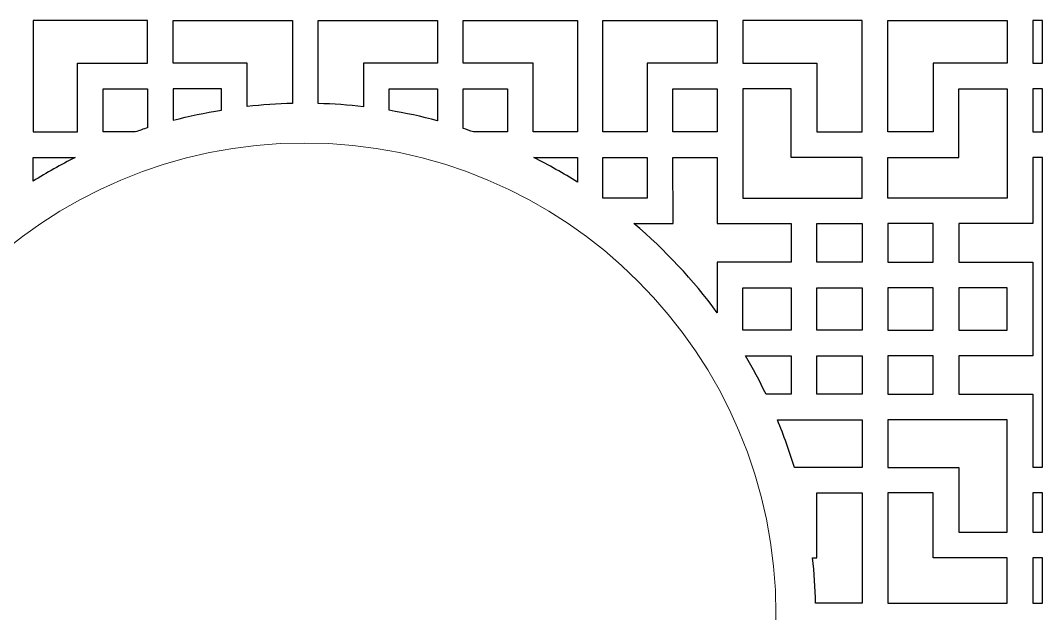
# Model space of a CAD drawing. Header units: centimetres. Extents: x -149 to 149, y -171 to 171.
# Drawn here: x 59.9 to 149.3, y 0 to 52 of the extents above; entities that cross this region are included whole.
import ezdxf

# ---------------------------------------------------------------- set-up
doc = ezdxf.new("R2010")
doc.units = ezdxf.units.CM
doc.header["$MEASUREMENT"] = 0
doc.layers.add('layer 1', color=7, linetype='Continuous')

msp = doc.modelspace()

# ---------------------------------------------------------------- linework, layer by layer
at = {"layer": 'layer 1', "color": 250, "lineweight": 9}
msp.add_ellipse((84.76632, -0.01514), major_axis=(0, 41.24595), ratio=0.99999976, dxfattribs=at)
at = {"layer": 'layer 1', "color": 142}
for points, knots in [([(64.91461, 48.22466), (64.91461, 48.22466), (64.91461, 42.20549), (64.91461, 42.20549), (64.91461, 42.20549), (64.91461, 42.20549), (61.02606, 42.20549), (61.02606, 42.20549), (61.02606, 42.20549), (61.02606, 42.20549), (61.02606, 51.96413), (61.02606, 51.96413), (61.02606, 51.96413), (61.02606, 51.96413), (71.04249, 51.96413), (71.04249, 51.96413), (71.04249, 51.96413), (71.04249, 51.96413), (71.04249, 48.22466), (71.04249, 48.22466), (71.04249, 48.22466), (71.04249, 48.22466), (64.91461, 48.22466), (64.91461, 48.22466)], [0, 0, 0, 0, 0.14285714, 0.14285714, 0.14285714, 0.14285714, 0.28571429, 0.28571429, 0.28571429, 0.28571429, 0.42857143, 0.42857143, 0.42857143, 0.42857143, 0.57142857, 0.57142857, 0.57142857, 0.57142857, 0.71428571, 0.71428571, 0.71428571, 0.71428571, 1, 1, 1, 1]), ([(83.72065, 44.69736), (83.72065, 44.69736), (83.72065, 51.96413), (83.72065, 51.96413), (83.72065, 51.96413), (83.72065, 51.96413), (73.28182, 51.96413), (73.28182, 51.96413), (73.28182, 51.96413), (73.28182, 51.96413), (73.28182, 48.22466), (73.28182, 48.22466), (73.28182, 48.22466), (73.28182, 48.22466), (79.74823, 48.22466), (79.74823, 48.22466), (79.74823, 48.22466), (79.74823, 48.22466), (79.74625, 44.43063), (79.74625, 44.43063), (79.74625, 44.43063), (81.05483, 44.57686), (82.38048, 44.66658), (83.72065, 44.69736)], [0, 0, 0, 0, 0.14285714, 0.14285714, 0.14285714, 0.14285714, 0.28571429, 0.28571429, 0.28571429, 0.28571429, 0.42857143, 0.42857143, 0.42857143, 0.42857143, 0.57142857, 0.57142857, 0.57142857, 0.57142857, 0.71428571, 0.71428571, 0.71428571, 0.71428571, 1, 1, 1, 1]), ([(89.93155, 44.41416), (89.93155, 44.41416), (89.9296, 48.22466), (89.9296, 48.22466), (89.9296, 48.22466), (89.9296, 48.22466), (96.39601, 48.22466), (96.39601, 48.22466), (96.39601, 48.22466), (96.39601, 48.22466), (96.39601, 51.96413), (96.39601, 51.96413), (96.39601, 51.96413), (96.39601, 51.96413), (85.95718, 51.96413), (85.95718, 51.96413), (85.95718, 51.96413), (85.95718, 51.96413), (85.95716, 44.69381), (85.95716, 44.69381), (85.95716, 44.69381), (87.29744, 44.65878), (88.62309, 44.56471), (89.93155, 44.41416)], [0, 0, 0, 0, 0.14285714, 0.14285714, 0.14285714, 0.14285714, 0.28571429, 0.28571429, 0.28571429, 0.28571429, 0.42857143, 0.42857143, 0.42857143, 0.42857143, 0.57142857, 0.57142857, 0.57142857, 0.57142857, 0.71428571, 0.71428571, 0.71428571, 0.71428571, 1, 1, 1, 1]), ([(104.76322, 48.22466), (104.76322, 48.22466), (104.76322, 42.20549), (104.76322, 42.20549), (104.76322, 42.20549), (104.76322, 42.20549), (108.65177, 42.20549), (108.65177, 42.20549), (108.65177, 42.20549), (108.65177, 42.20549), (108.65177, 51.96413), (108.65177, 51.96413), (108.65177, 51.96413), (108.65177, 51.96413), (98.63534, 51.96413), (98.63534, 51.96413), (98.63534, 51.96413), (98.63534, 51.96413), (98.63534, 48.22466), (98.63534, 48.22466), (98.63534, 48.22466), (98.63534, 48.22466), (104.76322, 48.22466), (104.76322, 48.22466)], [0, 0, 0, 0, 0.14285714, 0.14285714, 0.14285714, 0.14285714, 0.28571429, 0.28571429, 0.28571429, 0.28571429, 0.42857143, 0.42857143, 0.42857143, 0.42857143, 0.57142857, 0.57142857, 0.57142857, 0.57142857, 0.71428571, 0.71428571, 0.71428571, 0.71428571, 1, 1, 1, 1]), ([(110.86315, 51.96413), (110.86315, 51.96413), (110.86315, 42.20549), (110.86315, 42.20549), (110.86315, 42.20549), (110.86315, 42.20549), (114.75482, 42.20549), (114.75482, 42.20549), (114.75482, 42.20549), (114.75482, 42.20549), (114.7517, 48.22466), (114.7517, 48.22466), (114.7517, 48.22466), (114.7517, 48.22466), (120.87958, 48.22466), (120.87958, 48.22466), (120.87958, 48.22466), (120.87958, 48.22466), (120.87958, 51.96413), (120.87958, 51.96413), (120.87958, 51.96413), (120.87958, 51.96413), (110.86315, 51.96413), (110.86315, 51.96413)], [0, 0, 0, 0, 0.14285714, 0.14285714, 0.14285714, 0.14285714, 0.28571429, 0.28571429, 0.28571429, 0.28571429, 0.42857143, 0.42857143, 0.42857143, 0.42857143, 0.57142857, 0.57142857, 0.57142857, 0.57142857, 0.71428571, 0.71428571, 0.71428571, 0.71428571, 1, 1, 1, 1]), ([(133.55774, 51.96413), (133.55774, 51.96413), (133.55774, 42.20549), (133.55774, 42.20549), (133.55774, 42.20549), (133.55774, 42.20549), (129.58222, 42.20549), (129.58222, 42.20549), (129.58222, 42.20549), (129.58222, 42.20549), (129.58533, 48.22466), (129.58533, 48.22466), (129.58533, 48.22466), (129.58533, 48.22466), (123.11891, 48.22466), (123.11891, 48.22466), (123.11891, 48.22466), (123.11891, 48.22466), (123.11891, 51.96413), (123.11891, 51.96413), (123.11891, 51.96413), (123.11891, 51.96413), (133.55774, 51.96413), (133.55774, 51.96413)], [0, 0, 0, 0, 0.14285714, 0.14285714, 0.14285714, 0.14285714, 0.28571429, 0.28571429, 0.28571429, 0.28571429, 0.42857143, 0.42857143, 0.42857143, 0.42857143, 0.57142857, 0.57142857, 0.57142857, 0.57142857, 0.71428571, 0.71428571, 0.71428571, 0.71428571, 1, 1, 1, 1]), ([(135.79342, 51.96413), (135.79342, 51.96413), (135.79342, 42.20549), (135.79342, 42.20549), (135.79342, 42.20549), (135.79342, 42.20549), (139.76893, 42.20549), (139.76893, 42.20549), (139.76893, 42.20549), (139.76893, 42.20549), (139.76582, 48.22466), (139.76582, 48.22466), (139.76582, 48.22466), (139.76582, 48.22466), (146.23224, 48.22466), (146.23224, 48.22466), (146.23224, 48.22466), (146.23224, 48.22466), (146.23224, 51.96413), (146.23224, 51.96413), (146.23224, 51.96413), (146.23224, 51.96413), (135.79342, 51.96413), (135.79342, 51.96413)], [0, 0, 0, 0, 0.14285714, 0.14285714, 0.14285714, 0.14285714, 0.28571429, 0.28571429, 0.28571429, 0.28571429, 0.42857143, 0.42857143, 0.42857143, 0.42857143, 0.57142857, 0.57142857, 0.57142857, 0.57142857, 0.71428571, 0.71428571, 0.71428571, 0.71428571, 1, 1, 1, 1]), ([(149.33447, 48.22469), (149.33447, 48.22469), (148.47158, 48.22466), (148.47158, 48.22466), (148.47158, 48.22466), (148.47158, 48.22466), (148.47158, 51.96413), (148.47158, 51.96413), (148.47158, 51.96413), (148.47158, 51.96413), (149.33447, 51.96413), (149.33447, 51.96413), (149.33447, 51.96413), (149.33447, 51.96413), (149.33447, 48.22469), (149.33447, 48.22469)], [0, 0, 0, 0, 0.2, 0.2, 0.2, 0.2, 0.4, 0.4, 0.4, 0.4, 0.6, 0.6, 0.6, 0.6, 1, 1, 1, 1]), ([(71.04501, 42.5643), (71.04501, 42.5643), (71.04249, 45.98844), (71.04249, 45.98844), (71.04249, 45.98844), (71.04249, 45.98844), (67.15084, 45.98844), (67.15084, 45.98844), (67.15084, 45.98844), (67.15084, 45.98844), (67.15084, 42.20238), (67.15084, 42.20238), (67.15084, 42.20238), (67.15084, 42.20238), (69.96882, 42.20238), (69.96882, 42.20238), (69.96882, 42.20238), (70.32551, 42.32744), (70.68427, 42.4481), (71.04501, 42.5643)], [0, 0, 0, 0, 0.16666667, 0.16666667, 0.16666667, 0.16666667, 0.33333333, 0.33333333, 0.33333333, 0.33333333, 0.5, 0.5, 0.5, 0.5, 0.66666667, 0.66666667, 0.66666667, 0.66666667, 1, 1, 1, 1]), ([(77.50891, 44.12301), (76.07654, 43.88918), (74.66703, 43.5875), (73.28378, 43.22097), (73.28378, 43.22097), (73.28378, 43.22097), (73.28182, 45.98844), (73.28182, 45.98844), (73.28182, 45.98844), (73.28182, 45.98844), (77.50891, 45.98844), (77.50891, 45.98844), (77.50891, 45.98844), (77.50891, 45.98844), (77.50891, 44.12301), (77.50891, 44.12301)], [0, 0, 0, 0, 0.2, 0.2, 0.2, 0.2, 0.4, 0.4, 0.4, 0.4, 0.6, 0.6, 0.6, 0.6, 1, 1, 1, 1]), ([(96.39409, 43.18222), (96.39409, 43.18222), (96.39601, 45.98844), (96.39601, 45.98844), (96.39601, 45.98844), (96.39601, 45.98844), (92.16892, 45.98844), (92.16892, 45.98844), (92.16892, 45.98844), (92.16892, 45.98844), (92.16887, 44.0993), (92.16887, 44.0993), (92.16887, 44.0993), (93.60142, 43.86059), (95.01098, 43.55373), (96.39409, 43.18222)], [0, 0, 0, 0, 0.2, 0.2, 0.2, 0.2, 0.4, 0.4, 0.4, 0.4, 0.6, 0.6, 0.6, 0.6, 1, 1, 1, 1]), ([(99.56375, 42.20238), (99.56375, 42.20238), (102.527, 42.20238), (102.527, 42.20238), (102.527, 42.20238), (102.527, 42.20238), (102.527, 45.98844), (102.527, 45.98844), (102.527, 45.98844), (102.527, 45.98844), (98.63534, 45.98844), (98.63534, 45.98844), (98.63534, 45.98844), (98.63534, 45.98844), (98.63533, 42.51641), (98.63533, 42.51641), (98.63533, 42.51641), (98.9463, 42.41505), (99.2558, 42.31035), (99.56375, 42.20238)], [0, 0, 0, 0, 0.16666667, 0.16666667, 0.16666667, 0.16666667, 0.33333333, 0.33333333, 0.33333333, 0.33333333, 0.5, 0.5, 0.5, 0.5, 0.66666667, 0.66666667, 0.66666667, 0.66666667, 1, 1, 1, 1]), ([(116.98792, 42.20238), (116.98792, 42.20238), (120.87958, 42.20238), (120.87958, 42.20238), (120.87958, 42.20238), (120.87958, 42.20238), (120.87958, 45.98844), (120.87958, 45.98844), (120.87958, 45.98844), (120.87958, 45.98844), (116.98792, 45.98844), (116.98792, 45.98844), (116.98792, 45.98844), (116.98792, 45.98844), (116.98792, 42.20238), (116.98792, 42.20238)], [0, 0, 0, 0, 0.2, 0.2, 0.2, 0.2, 0.4, 0.4, 0.4, 0.4, 0.6, 0.6, 0.6, 0.6, 1, 1, 1, 1]), ([(127.346, 39.96615), (127.346, 39.96615), (133.55774, 39.97237), (133.55774, 39.97237), (133.55774, 39.97237), (133.55774, 39.97237), (133.55774, 36.41925), (133.55774, 36.41925), (133.55774, 36.41925), (133.55774, 36.41925), (123.11891, 36.41925), (123.11891, 36.41925), (123.11891, 36.41925), (123.11891, 36.41925), (123.11891, 45.98844), (123.11891, 45.98844), (123.11891, 45.98844), (123.11891, 45.98844), (127.346, 45.98844), (127.346, 45.98844), (127.346, 45.98844), (127.346, 45.98844), (127.346, 39.96615), (127.346, 39.96615)], [0, 0, 0, 0, 0.14285714, 0.14285714, 0.14285714, 0.14285714, 0.28571429, 0.28571429, 0.28571429, 0.28571429, 0.42857143, 0.42857143, 0.42857143, 0.42857143, 0.57142857, 0.57142857, 0.57142857, 0.57142857, 0.71428571, 0.71428571, 0.71428571, 0.71428571, 1, 1, 1, 1]), ([(142.00516, 39.96615), (142.00516, 39.96615), (135.79342, 39.97237), (135.79342, 39.97237), (135.79342, 39.97237), (135.79342, 39.97237), (135.79342, 36.41925), (135.79342, 36.41925), (135.79342, 36.41925), (135.79342, 36.41925), (146.23224, 36.41925), (146.23224, 36.41925), (146.23224, 36.41925), (146.23224, 36.41925), (146.23224, 45.98844), (146.23224, 45.98844), (146.23224, 45.98844), (146.23224, 45.98844), (142.00516, 45.98844), (142.00516, 45.98844), (142.00516, 45.98844), (142.00516, 45.98844), (142.00516, 39.96615), (142.00516, 39.96615)], [0, 0, 0, 0, 0.14285714, 0.14285714, 0.14285714, 0.14285714, 0.28571429, 0.28571429, 0.28571429, 0.28571429, 0.42857143, 0.42857143, 0.42857143, 0.42857143, 0.57142857, 0.57142857, 0.57142857, 0.57142857, 0.71428571, 0.71428571, 0.71428571, 0.71428571, 1, 1, 1, 1]), ([(149.33447, 42.20242), (149.33447, 42.20242), (148.47158, 42.20238), (148.47158, 42.20238), (148.47158, 42.20238), (148.47158, 42.20238), (148.47158, 45.98844), (148.47158, 45.98844), (148.47158, 45.98844), (148.47158, 45.98844), (149.33447, 45.98844), (149.33447, 45.98844), (149.33447, 45.98844), (149.33447, 45.98844), (149.33447, 42.20242), (149.33447, 42.20242)], [0, 0, 0, 0, 0.2, 0.2, 0.2, 0.2, 0.4, 0.4, 0.4, 0.4, 0.6, 0.6, 0.6, 0.6, 1, 1, 1, 1]), ([(64.70378, 39.9662), (64.70378, 39.9662), (61.02606, 39.96615), (61.02606, 39.96615), (61.02606, 39.96615), (61.02606, 39.96615), (61.02602, 37.89315), (61.02602, 37.89315), (61.02602, 37.89315), (62.21548, 38.63975), (63.44258, 39.33195), (64.70378, 39.9662)], [0, 0, 0, 0, 0.25, 0.25, 0.25, 0.25, 0.5, 0.5, 0.5, 0.5, 1, 1, 1, 1]), ([(108.65172, 37.80169), (108.65172, 37.80169), (108.65177, 39.96615), (108.65177, 39.96615), (108.65177, 39.96615), (108.65177, 39.96615), (104.82886, 39.96619), (104.82886, 39.96619), (104.82886, 39.96619), (106.1414, 39.30613), (107.417, 38.5833), (108.65172, 37.80169)], [0, 0, 0, 0, 0.25, 0.25, 0.25, 0.25, 0.5, 0.5, 0.5, 0.5, 1, 1, 1, 1]), ([(110.86315, 36.41615), (110.86315, 36.41615), (114.7548, 36.41615), (114.7548, 36.41615), (114.7548, 36.41615), (114.7548, 36.41615), (114.7548, 39.96615), (114.7548, 39.96615), (114.7548, 39.96615), (114.7548, 39.96615), (110.86315, 39.96615), (110.86315, 39.96615), (110.86315, 39.96615), (110.86315, 39.96615), (110.86315, 36.41615), (110.86315, 36.41615)], [0, 0, 0, 0, 0.2, 0.2, 0.2, 0.2, 0.4, 0.4, 0.4, 0.4, 0.6, 0.6, 0.6, 0.6, 1, 1, 1, 1]), ([(120.87962, 26.37042), (120.87962, 26.37042), (120.87958, 30.80384), (120.87958, 30.80384), (120.87958, 30.80384), (120.87958, 30.80384), (127.346, 30.80383), (127.346, 30.80383), (127.346, 30.80383), (127.346, 30.80383), (127.346, 34.18301), (127.346, 34.18301), (127.346, 34.18301), (127.346, 34.18301), (120.87958, 34.17992), (120.87958, 34.17992), (120.87958, 34.17992), (120.87958, 34.17992), (120.87958, 39.97237), (120.87958, 39.97237), (120.87958, 39.97237), (120.87958, 39.97237), (116.99414, 39.97237), (116.99414, 39.97237), (116.99414, 39.97237), (116.99414, 39.97237), (117.00963, 34.18301), (117.00963, 34.18301), (117.00963, 34.18301), (117.00963, 34.18301), (113.5874, 34.18305), (113.5874, 34.18305), (113.5874, 34.18305), (116.31691, 31.88022), (118.76705, 29.25661), (120.87962, 26.37042)], [0, 0, 0, 0, 0.1, 0.1, 0.1, 0.1, 0.2, 0.2, 0.2, 0.2, 0.3, 0.3, 0.3, 0.3, 0.4, 0.4, 0.4, 0.4, 0.5, 0.5, 0.5, 0.5, 0.6, 0.6, 0.6, 0.6, 0.7, 0.7, 0.7, 0.7, 0.8, 0.8, 0.8, 0.8, 1, 1, 1, 1]), ([(149.33447, 12.85812), (149.33447, 12.85812), (148.47158, 12.85812), (148.47158, 12.85812), (148.47158, 12.85812), (148.47158, 12.85812), (148.47158, 19.24068), (148.47158, 19.24068), (148.47158, 19.24068), (148.47158, 19.24068), (142.00516, 19.24068), (142.00516, 19.24068), (142.00516, 19.24068), (142.00516, 19.24068), (142.00516, 22.61056), (142.00516, 22.61056), (142.00516, 22.61056), (142.00516, 22.61056), (148.47158, 22.61054), (148.47158, 22.61054), (148.47158, 22.61054), (148.47158, 22.61054), (148.47158, 30.80384), (148.47158, 30.80384), (148.47158, 30.80384), (148.47158, 30.80384), (142.00516, 30.80383), (142.00516, 30.80383), (142.00516, 30.80383), (142.00516, 30.80383), (142.00516, 34.18301), (142.00516, 34.18301), (142.00516, 34.18301), (142.00516, 34.18301), (148.47158, 34.17992), (148.47158, 34.17992), (148.47158, 34.17992), (148.47158, 34.17992), (148.47158, 39.97237), (148.47158, 39.97237), (148.47158, 39.97237), (148.47158, 39.97237), (149.33447, 39.97238), (149.33447, 39.97238), (149.33447, 39.97238), (149.33447, 39.97238), (149.33447, 12.85812), (149.33447, 12.85812)], [0, 0, 0, 0, 0.07692308, 0.07692308, 0.07692308, 0.07692308, 0.15384615, 0.15384615, 0.15384615, 0.15384615, 0.23076923, 0.23076923, 0.23076923, 0.23076923, 0.30769231, 0.30769231, 0.30769231, 0.30769231, 0.38461538, 0.38461538, 0.38461538, 0.38461538, 0.46153846, 0.46153846, 0.46153846, 0.46153846, 0.53846154, 0.53846154, 0.53846154, 0.53846154, 0.61538462, 0.61538462, 0.61538462, 0.61538462, 0.69230769, 0.69230769, 0.69230769, 0.69230769, 0.76923077, 0.76923077, 0.76923077, 0.76923077, 0.84615385, 0.84615385, 0.84615385, 0.84615385, 1, 1, 1, 1]), ([(129.58222, 30.80073), (129.58222, 30.80073), (133.55774, 30.80073), (133.55774, 30.80073), (133.55774, 30.80073), (133.55774, 30.80073), (133.55774, 34.18301), (133.55774, 34.18301), (133.55774, 34.18301), (133.55774, 34.18301), (129.58222, 34.18301), (129.58222, 34.18301), (129.58222, 34.18301), (129.58222, 34.18301), (129.58222, 30.80073), (129.58222, 30.80073)], [0, 0, 0, 0, 0.2, 0.2, 0.2, 0.2, 0.4, 0.4, 0.4, 0.4, 0.6, 0.6, 0.6, 0.6, 1, 1, 1, 1]), ([(139.76893, 30.80073), (139.76893, 30.80073), (135.79342, 30.80073), (135.79342, 30.80073), (135.79342, 30.80073), (135.79342, 30.80073), (135.79342, 34.18301), (135.79342, 34.18301), (135.79342, 34.18301), (135.79342, 34.18301), (139.76893, 34.18301), (139.76893, 34.18301), (139.76893, 34.18301), (139.76893, 34.18301), (139.76893, 30.80073), (139.76893, 30.80073)], [0, 0, 0, 0, 0.2, 0.2, 0.2, 0.2, 0.4, 0.4, 0.4, 0.4, 0.6, 0.6, 0.6, 0.6, 1, 1, 1, 1]), ([(123.11891, 24.84678), (123.11891, 24.84678), (127.35221, 24.84678), (127.35221, 24.84678), (127.35221, 24.84678), (127.35221, 24.84678), (127.35221, 28.56139), (127.35221, 28.56139), (127.35221, 28.56139), (127.35221, 28.56139), (123.11891, 28.56139), (123.11891, 28.56139), (123.11891, 28.56139), (123.11891, 28.56139), (123.11891, 24.84678), (123.11891, 24.84678)], [0, 0, 0, 0, 0.2, 0.2, 0.2, 0.2, 0.4, 0.4, 0.4, 0.4, 0.6, 0.6, 0.6, 0.6, 1, 1, 1, 1]), ([(129.58222, 24.84678), (129.58222, 24.84678), (133.55774, 24.84678), (133.55774, 24.84678), (133.55774, 24.84678), (133.55774, 24.84678), (133.55774, 28.5676), (133.55774, 28.5676), (133.55774, 28.5676), (133.55774, 28.5676), (129.58222, 28.5676), (129.58222, 28.5676), (129.58222, 28.5676), (129.58222, 28.5676), (129.58222, 24.84678), (129.58222, 24.84678)], [0, 0, 0, 0, 0.2, 0.2, 0.2, 0.2, 0.4, 0.4, 0.4, 0.4, 0.6, 0.6, 0.6, 0.6, 1, 1, 1, 1]), ([(139.76893, 24.84678), (139.76893, 24.84678), (135.79342, 24.84678), (135.79342, 24.84678), (135.79342, 24.84678), (135.79342, 24.84678), (135.79342, 28.5676), (135.79342, 28.5676), (135.79342, 28.5676), (135.79342, 28.5676), (139.76893, 28.5676), (139.76893, 28.5676), (139.76893, 28.5676), (139.76893, 28.5676), (139.76893, 24.84678), (139.76893, 24.84678)], [0, 0, 0, 0, 0.2, 0.2, 0.2, 0.2, 0.4, 0.4, 0.4, 0.4, 0.6, 0.6, 0.6, 0.6, 1, 1, 1, 1]), ([(146.23224, 24.84678), (146.23224, 24.84678), (141.99894, 24.84678), (141.99894, 24.84678), (141.99894, 24.84678), (141.99894, 24.84678), (141.99894, 28.56139), (141.99894, 28.56139), (141.99894, 28.56139), (141.99894, 28.56139), (146.23224, 28.56139), (146.23224, 28.56139), (146.23224, 28.56139), (146.23224, 28.56139), (146.23224, 24.84678), (146.23224, 24.84678)], [0, 0, 0, 0, 0.2, 0.2, 0.2, 0.2, 0.4, 0.4, 0.4, 0.4, 0.6, 0.6, 0.6, 0.6, 1, 1, 1, 1]), ([(125.14327, 19.24068), (125.14327, 19.24068), (127.346, 19.24068), (127.346, 19.24068), (127.346, 19.24068), (127.346, 19.24068), (127.346, 22.61056), (127.346, 22.61056), (127.346, 22.61056), (127.346, 22.61056), (123.35179, 22.61063), (123.35179, 22.61063), (123.35179, 22.61063), (123.99501, 21.51624), (124.59304, 20.39206), (125.14327, 19.24068)], [0, 0, 0, 0, 0.2, 0.2, 0.2, 0.2, 0.4, 0.4, 0.4, 0.4, 0.6, 0.6, 0.6, 0.6, 1, 1, 1, 1]), ([(129.58222, 19.23758), (129.58222, 19.23758), (133.55774, 19.23758), (133.55774, 19.23758), (133.55774, 19.23758), (133.55774, 19.23758), (133.55774, 22.61056), (133.55774, 22.61056), (133.55774, 22.61056), (133.55774, 22.61056), (129.58222, 22.61056), (129.58222, 22.61056), (129.58222, 22.61056), (129.58222, 22.61056), (129.58222, 19.23758), (129.58222, 19.23758)], [0, 0, 0, 0, 0.2, 0.2, 0.2, 0.2, 0.4, 0.4, 0.4, 0.4, 0.6, 0.6, 0.6, 0.6, 1, 1, 1, 1]), ([(139.76893, 19.23758), (139.76893, 19.23758), (135.79342, 19.23758), (135.79342, 19.23758), (135.79342, 19.23758), (135.79342, 19.23758), (135.79342, 22.61056), (135.79342, 22.61056), (135.79342, 22.61056), (135.79342, 22.61056), (139.76893, 22.61056), (139.76893, 22.61056), (139.76893, 22.61056), (139.76893, 22.61056), (139.76893, 19.23758), (139.76893, 19.23758)], [0, 0, 0, 0, 0.2, 0.2, 0.2, 0.2, 0.4, 0.4, 0.4, 0.4, 0.6, 0.6, 0.6, 0.6, 1, 1, 1, 1]), ([(127.62219, 12.8162), (127.62219, 12.8162), (133.55774, 12.8162), (133.55774, 12.8162), (133.55774, 12.8162), (133.55774, 12.8162), (133.55774, 17.00134), (133.55774, 17.00134), (133.55774, 17.00134), (133.55774, 17.00134), (126.13857, 17.00143), (126.13857, 17.00143), (126.13857, 17.00143), (126.69977, 15.63885), (127.19561, 14.24248), (127.62219, 12.8162)], [0, 0, 0, 0, 0.2, 0.2, 0.2, 0.2, 0.4, 0.4, 0.4, 0.4, 0.6, 0.6, 0.6, 0.6, 1, 1, 1, 1]), ([(146.23224, 17.00134), (146.23224, 17.00134), (146.23224, 7.15575), (146.23224, 7.15575), (146.23224, 7.15575), (146.23224, 7.15575), (142.00325, 7.15575), (142.00325, 7.15575), (142.00325, 7.15575), (142.00325, 7.15575), (142.00516, 12.8162), (142.00516, 12.8162), (142.00516, 12.8162), (142.00516, 12.8162), (135.79342, 12.8162), (135.79342, 12.8162), (135.79342, 12.8162), (135.79342, 12.8162), (135.79342, 17.00134), (135.79342, 17.00134), (135.79342, 17.00134), (135.79342, 17.00134), (146.23224, 17.00134), (146.23224, 17.00134)], [0, 0, 0, 0, 0.14285714, 0.14285714, 0.14285714, 0.14285714, 0.28571429, 0.28571429, 0.28571429, 0.28571429, 0.42857143, 0.42857143, 0.42857143, 0.42857143, 0.57142857, 0.57142857, 0.57142857, 0.57142857, 0.71428571, 0.71428571, 0.71428571, 0.71428571, 1, 1, 1, 1]), ([(129.48076, 0.94401), (129.48076, 0.94401), (133.55774, 0.94401), (133.55774, 0.94401), (133.55774, 0.94401), (133.55774, 0.94401), (133.55774, 10.6219), (133.55774, 10.6219), (133.55774, 10.6219), (133.55774, 10.6219), (129.58533, 10.6219), (129.58533, 10.6219), (129.58533, 10.6219), (129.58533, 10.6219), (129.58533, 4.91953), (129.58533, 4.91953), (129.58533, 4.91953), (129.58533, 4.91953), (129.22158, 4.91956), (129.22158, 4.91956), (129.22158, 4.91956), (129.36531, 3.61054), (129.45255, 2.28452), (129.48076, 0.94401)], [0, 0, 0, 0, 0.14285714, 0.14285714, 0.14285714, 0.14285714, 0.28571429, 0.28571429, 0.28571429, 0.28571429, 0.42857143, 0.42857143, 0.42857143, 0.42857143, 0.57142857, 0.57142857, 0.57142857, 0.57142857, 0.71428571, 0.71428571, 0.71428571, 0.71428571, 1, 1, 1, 1]), ([(135.79342, 0.94401), (135.79342, 0.94401), (135.79342, 10.6219), (135.79342, 10.6219), (135.79342, 10.6219), (135.79342, 10.6219), (139.76582, 10.6219), (139.76582, 10.6219), (139.76582, 10.6219), (139.76582, 10.6219), (139.76582, 4.91953), (139.76582, 4.91953), (139.76582, 4.91953), (139.76582, 4.91953), (146.23535, 4.91953), (146.23535, 4.91953), (146.23535, 4.91953), (146.23535, 4.91953), (146.23535, 0.94401), (146.23535, 0.94401), (146.23535, 0.94401), (146.23535, 0.94401), (135.79342, 0.94401), (135.79342, 0.94401)], [0, 0, 0, 0, 0.14285714, 0.14285714, 0.14285714, 0.14285714, 0.28571429, 0.28571429, 0.28571429, 0.28571429, 0.42857143, 0.42857143, 0.42857143, 0.42857143, 0.57142857, 0.57142857, 0.57142857, 0.57142857, 0.71428571, 0.71428571, 0.71428571, 0.71428571, 1, 1, 1, 1]), ([(149.33447, 7.1557), (149.33447, 7.1557), (148.47158, 7.15575), (148.47158, 7.15575), (148.47158, 7.15575), (148.47158, 7.15575), (148.47158, 10.6219), (148.47158, 10.6219), (148.47158, 10.6219), (148.47158, 10.6219), (149.33447, 10.6219), (149.33447, 10.6219), (149.33447, 10.6219), (149.33447, 10.6219), (149.33447, 7.1557), (149.33447, 7.1557)], [0, 0, 0, 0, 0.2, 0.2, 0.2, 0.2, 0.4, 0.4, 0.4, 0.4, 0.6, 0.6, 0.6, 0.6, 1, 1, 1, 1]), ([(149.33447, 0.94401), (149.33447, 0.94401), (148.47158, 0.94401), (148.47158, 0.94401), (148.47158, 0.94401), (148.47158, 0.94401), (148.47158, 4.91953), (148.47158, 4.91953), (148.47158, 4.91953), (148.47158, 4.91953), (149.33447, 4.91951), (149.33447, 4.91951), (149.33447, 4.91951), (149.33447, 4.91951), (149.33447, 0.94401), (149.33447, 0.94401)], [0, 0, 0, 0, 0.2, 0.2, 0.2, 0.2, 0.4, 0.4, 0.4, 0.4, 0.6, 0.6, 0.6, 0.6, 1, 1, 1, 1])]:
    msp.add_open_spline(points, degree=3, knots=knots, dxfattribs=at)
at = {"layer": 'layer 1', "color": 250, "lineweight": 9}
for points, knots in [([(64.91461, 48.22466), (64.91461, 48.22466), (64.91461, 42.20549), (64.91461, 42.20549), (64.91461, 42.20549), (64.91461, 42.20549), (61.02606, 42.20549), (61.02606, 42.20549), (61.02606, 42.20549), (61.02606, 42.20549), (61.02606, 51.96413), (61.02606, 51.96413), (61.02606, 51.96413), (61.02606, 51.96413), (71.04249, 51.96413), (71.04249, 51.96413), (71.04249, 51.96413), (71.04249, 51.96413), (71.04249, 48.22466), (71.04249, 48.22466), (71.04249, 48.22466), (71.04249, 48.22466), (64.91461, 48.22466), (64.91461, 48.22466)], [0, 0, 0, 0, 0.14285714, 0.14285714, 0.14285714, 0.14285714, 0.28571429, 0.28571429, 0.28571429, 0.28571429, 0.42857143, 0.42857143, 0.42857143, 0.42857143, 0.57142857, 0.57142857, 0.57142857, 0.57142857, 0.71428571, 0.71428571, 0.71428571, 0.71428571, 1, 1, 1, 1]), ([(83.72065, 44.69736), (83.72065, 44.69736), (83.72065, 51.96413), (83.72065, 51.96413), (83.72065, 51.96413), (83.72065, 51.96413), (73.28182, 51.96413), (73.28182, 51.96413), (73.28182, 51.96413), (73.28182, 51.96413), (73.28182, 48.22466), (73.28182, 48.22466), (73.28182, 48.22466), (73.28182, 48.22466), (79.74823, 48.22466), (79.74823, 48.22466), (79.74823, 48.22466), (79.74823, 48.22466), (79.74625, 44.43063), (79.74625, 44.43063), (79.74625, 44.43063), (81.05483, 44.57686), (82.38048, 44.66658), (83.72065, 44.69736)], [0, 0, 0, 0, 0.14285714, 0.14285714, 0.14285714, 0.14285714, 0.28571429, 0.28571429, 0.28571429, 0.28571429, 0.42857143, 0.42857143, 0.42857143, 0.42857143, 0.57142857, 0.57142857, 0.57142857, 0.57142857, 0.71428571, 0.71428571, 0.71428571, 0.71428571, 1, 1, 1, 1]), ([(89.93155, 44.41416), (89.93155, 44.41416), (89.9296, 48.22466), (89.9296, 48.22466), (89.9296, 48.22466), (89.9296, 48.22466), (96.39601, 48.22466), (96.39601, 48.22466), (96.39601, 48.22466), (96.39601, 48.22466), (96.39601, 51.96413), (96.39601, 51.96413), (96.39601, 51.96413), (96.39601, 51.96413), (85.95718, 51.96413), (85.95718, 51.96413), (85.95718, 51.96413), (85.95718, 51.96413), (85.95716, 44.69381), (85.95716, 44.69381), (85.95716, 44.69381), (87.29744, 44.65878), (88.62309, 44.56471), (89.93155, 44.41416)], [0, 0, 0, 0, 0.14285714, 0.14285714, 0.14285714, 0.14285714, 0.28571429, 0.28571429, 0.28571429, 0.28571429, 0.42857143, 0.42857143, 0.42857143, 0.42857143, 0.57142857, 0.57142857, 0.57142857, 0.57142857, 0.71428571, 0.71428571, 0.71428571, 0.71428571, 1, 1, 1, 1]), ([(104.76322, 48.22466), (104.76322, 48.22466), (104.76322, 42.20549), (104.76322, 42.20549), (104.76322, 42.20549), (104.76322, 42.20549), (108.65177, 42.20549), (108.65177, 42.20549), (108.65177, 42.20549), (108.65177, 42.20549), (108.65177, 51.96413), (108.65177, 51.96413), (108.65177, 51.96413), (108.65177, 51.96413), (98.63534, 51.96413), (98.63534, 51.96413), (98.63534, 51.96413), (98.63534, 51.96413), (98.63534, 48.22466), (98.63534, 48.22466), (98.63534, 48.22466), (98.63534, 48.22466), (104.76322, 48.22466), (104.76322, 48.22466)], [0, 0, 0, 0, 0.14285714, 0.14285714, 0.14285714, 0.14285714, 0.28571429, 0.28571429, 0.28571429, 0.28571429, 0.42857143, 0.42857143, 0.42857143, 0.42857143, 0.57142857, 0.57142857, 0.57142857, 0.57142857, 0.71428571, 0.71428571, 0.71428571, 0.71428571, 1, 1, 1, 1]), ([(110.86315, 51.96413), (110.86315, 51.96413), (110.86315, 42.20549), (110.86315, 42.20549), (110.86315, 42.20549), (110.86315, 42.20549), (114.75482, 42.20549), (114.75482, 42.20549), (114.75482, 42.20549), (114.75482, 42.20549), (114.7517, 48.22466), (114.7517, 48.22466), (114.7517, 48.22466), (114.7517, 48.22466), (120.87958, 48.22466), (120.87958, 48.22466), (120.87958, 48.22466), (120.87958, 48.22466), (120.87958, 51.96413), (120.87958, 51.96413), (120.87958, 51.96413), (120.87958, 51.96413), (110.86315, 51.96413), (110.86315, 51.96413)], [0, 0, 0, 0, 0.14285714, 0.14285714, 0.14285714, 0.14285714, 0.28571429, 0.28571429, 0.28571429, 0.28571429, 0.42857143, 0.42857143, 0.42857143, 0.42857143, 0.57142857, 0.57142857, 0.57142857, 0.57142857, 0.71428571, 0.71428571, 0.71428571, 0.71428571, 1, 1, 1, 1]), ([(133.55774, 51.96413), (133.55774, 51.96413), (133.55774, 42.20549), (133.55774, 42.20549), (133.55774, 42.20549), (133.55774, 42.20549), (129.58222, 42.20549), (129.58222, 42.20549), (129.58222, 42.20549), (129.58222, 42.20549), (129.58533, 48.22466), (129.58533, 48.22466), (129.58533, 48.22466), (129.58533, 48.22466), (123.11891, 48.22466), (123.11891, 48.22466), (123.11891, 48.22466), (123.11891, 48.22466), (123.11891, 51.96413), (123.11891, 51.96413), (123.11891, 51.96413), (123.11891, 51.96413), (133.55774, 51.96413), (133.55774, 51.96413)], [0, 0, 0, 0, 0.14285714, 0.14285714, 0.14285714, 0.14285714, 0.28571429, 0.28571429, 0.28571429, 0.28571429, 0.42857143, 0.42857143, 0.42857143, 0.42857143, 0.57142857, 0.57142857, 0.57142857, 0.57142857, 0.71428571, 0.71428571, 0.71428571, 0.71428571, 1, 1, 1, 1]), ([(135.79342, 51.96413), (135.79342, 51.96413), (135.79342, 42.20549), (135.79342, 42.20549), (135.79342, 42.20549), (135.79342, 42.20549), (139.76893, 42.20549), (139.76893, 42.20549), (139.76893, 42.20549), (139.76893, 42.20549), (139.76582, 48.22466), (139.76582, 48.22466), (139.76582, 48.22466), (139.76582, 48.22466), (146.23224, 48.22466), (146.23224, 48.22466), (146.23224, 48.22466), (146.23224, 48.22466), (146.23224, 51.96413), (146.23224, 51.96413), (146.23224, 51.96413), (146.23224, 51.96413), (135.79342, 51.96413), (135.79342, 51.96413)], [0, 0, 0, 0, 0.14285714, 0.14285714, 0.14285714, 0.14285714, 0.28571429, 0.28571429, 0.28571429, 0.28571429, 0.42857143, 0.42857143, 0.42857143, 0.42857143, 0.57142857, 0.57142857, 0.57142857, 0.57142857, 0.71428571, 0.71428571, 0.71428571, 0.71428571, 1, 1, 1, 1]), ([(149.33447, 48.22469), (149.33447, 48.22469), (148.47158, 48.22466), (148.47158, 48.22466), (148.47158, 48.22466), (148.47158, 48.22466), (148.47158, 51.96413), (148.47158, 51.96413), (148.47158, 51.96413), (148.47158, 51.96413), (149.33447, 51.96413), (149.33447, 51.96413), (149.33447, 51.96413), (149.33447, 51.96413), (149.33447, 48.22469), (149.33447, 48.22469)], [0, 0, 0, 0, 0.2, 0.2, 0.2, 0.2, 0.4, 0.4, 0.4, 0.4, 0.6, 0.6, 0.6, 0.6, 1, 1, 1, 1]), ([(71.04501, 42.5643), (71.04501, 42.5643), (71.04249, 45.98844), (71.04249, 45.98844), (71.04249, 45.98844), (71.04249, 45.98844), (67.15084, 45.98844), (67.15084, 45.98844), (67.15084, 45.98844), (67.15084, 45.98844), (67.15084, 42.20238), (67.15084, 42.20238), (67.15084, 42.20238), (67.15084, 42.20238), (69.96882, 42.20238), (69.96882, 42.20238), (69.96882, 42.20238), (70.32551, 42.32744), (70.68427, 42.4481), (71.04501, 42.5643)], [0, 0, 0, 0, 0.16666667, 0.16666667, 0.16666667, 0.16666667, 0.33333333, 0.33333333, 0.33333333, 0.33333333, 0.5, 0.5, 0.5, 0.5, 0.66666667, 0.66666667, 0.66666667, 0.66666667, 1, 1, 1, 1]), ([(77.50891, 44.12301), (76.07654, 43.88918), (74.66703, 43.5875), (73.28378, 43.22097), (73.28378, 43.22097), (73.28378, 43.22097), (73.28182, 45.98844), (73.28182, 45.98844), (73.28182, 45.98844), (73.28182, 45.98844), (77.50891, 45.98844), (77.50891, 45.98844), (77.50891, 45.98844), (77.50891, 45.98844), (77.50891, 44.12301), (77.50891, 44.12301)], [0, 0, 0, 0, 0.2, 0.2, 0.2, 0.2, 0.4, 0.4, 0.4, 0.4, 0.6, 0.6, 0.6, 0.6, 1, 1, 1, 1]), ([(96.39409, 43.18222), (96.39409, 43.18222), (96.39601, 45.98844), (96.39601, 45.98844), (96.39601, 45.98844), (96.39601, 45.98844), (92.16892, 45.98844), (92.16892, 45.98844), (92.16892, 45.98844), (92.16892, 45.98844), (92.16887, 44.0993), (92.16887, 44.0993), (92.16887, 44.0993), (93.60142, 43.86059), (95.01098, 43.55373), (96.39409, 43.18222)], [0, 0, 0, 0, 0.2, 0.2, 0.2, 0.2, 0.4, 0.4, 0.4, 0.4, 0.6, 0.6, 0.6, 0.6, 1, 1, 1, 1]), ([(99.56375, 42.20238), (99.56375, 42.20238), (102.527, 42.20238), (102.527, 42.20238), (102.527, 42.20238), (102.527, 42.20238), (102.527, 45.98844), (102.527, 45.98844), (102.527, 45.98844), (102.527, 45.98844), (98.63534, 45.98844), (98.63534, 45.98844), (98.63534, 45.98844), (98.63534, 45.98844), (98.63533, 42.51641), (98.63533, 42.51641), (98.63533, 42.51641), (98.9463, 42.41505), (99.2558, 42.31035), (99.56375, 42.20238)], [0, 0, 0, 0, 0.16666667, 0.16666667, 0.16666667, 0.16666667, 0.33333333, 0.33333333, 0.33333333, 0.33333333, 0.5, 0.5, 0.5, 0.5, 0.66666667, 0.66666667, 0.66666667, 0.66666667, 1, 1, 1, 1]), ([(116.98792, 42.20238), (116.98792, 42.20238), (120.87958, 42.20238), (120.87958, 42.20238), (120.87958, 42.20238), (120.87958, 42.20238), (120.87958, 45.98844), (120.87958, 45.98844), (120.87958, 45.98844), (120.87958, 45.98844), (116.98792, 45.98844), (116.98792, 45.98844), (116.98792, 45.98844), (116.98792, 45.98844), (116.98792, 42.20238), (116.98792, 42.20238)], [0, 0, 0, 0, 0.2, 0.2, 0.2, 0.2, 0.4, 0.4, 0.4, 0.4, 0.6, 0.6, 0.6, 0.6, 1, 1, 1, 1]), ([(127.346, 39.96615), (127.346, 39.96615), (133.55774, 39.97237), (133.55774, 39.97237), (133.55774, 39.97237), (133.55774, 39.97237), (133.55774, 36.41925), (133.55774, 36.41925), (133.55774, 36.41925), (133.55774, 36.41925), (123.11891, 36.41925), (123.11891, 36.41925), (123.11891, 36.41925), (123.11891, 36.41925), (123.11891, 45.98844), (123.11891, 45.98844), (123.11891, 45.98844), (123.11891, 45.98844), (127.346, 45.98844), (127.346, 45.98844), (127.346, 45.98844), (127.346, 45.98844), (127.346, 39.96615), (127.346, 39.96615)], [0, 0, 0, 0, 0.14285714, 0.14285714, 0.14285714, 0.14285714, 0.28571429, 0.28571429, 0.28571429, 0.28571429, 0.42857143, 0.42857143, 0.42857143, 0.42857143, 0.57142857, 0.57142857, 0.57142857, 0.57142857, 0.71428571, 0.71428571, 0.71428571, 0.71428571, 1, 1, 1, 1]), ([(142.00516, 39.96615), (142.00516, 39.96615), (135.79342, 39.97237), (135.79342, 39.97237), (135.79342, 39.97237), (135.79342, 39.97237), (135.79342, 36.41925), (135.79342, 36.41925), (135.79342, 36.41925), (135.79342, 36.41925), (146.23224, 36.41925), (146.23224, 36.41925), (146.23224, 36.41925), (146.23224, 36.41925), (146.23224, 45.98844), (146.23224, 45.98844), (146.23224, 45.98844), (146.23224, 45.98844), (142.00516, 45.98844), (142.00516, 45.98844), (142.00516, 45.98844), (142.00516, 45.98844), (142.00516, 39.96615), (142.00516, 39.96615)], [0, 0, 0, 0, 0.14285714, 0.14285714, 0.14285714, 0.14285714, 0.28571429, 0.28571429, 0.28571429, 0.28571429, 0.42857143, 0.42857143, 0.42857143, 0.42857143, 0.57142857, 0.57142857, 0.57142857, 0.57142857, 0.71428571, 0.71428571, 0.71428571, 0.71428571, 1, 1, 1, 1]), ([(149.33447, 42.20242), (149.33447, 42.20242), (148.47158, 42.20238), (148.47158, 42.20238), (148.47158, 42.20238), (148.47158, 42.20238), (148.47158, 45.98844), (148.47158, 45.98844), (148.47158, 45.98844), (148.47158, 45.98844), (149.33447, 45.98844), (149.33447, 45.98844), (149.33447, 45.98844), (149.33447, 45.98844), (149.33447, 42.20242), (149.33447, 42.20242)], [0, 0, 0, 0, 0.2, 0.2, 0.2, 0.2, 0.4, 0.4, 0.4, 0.4, 0.6, 0.6, 0.6, 0.6, 1, 1, 1, 1]), ([(64.70378, 39.9662), (64.70378, 39.9662), (61.02606, 39.96615), (61.02606, 39.96615), (61.02606, 39.96615), (61.02606, 39.96615), (61.02602, 37.89315), (61.02602, 37.89315), (61.02602, 37.89315), (62.21548, 38.63975), (63.44258, 39.33195), (64.70378, 39.9662)], [0, 0, 0, 0, 0.25, 0.25, 0.25, 0.25, 0.5, 0.5, 0.5, 0.5, 1, 1, 1, 1]), ([(108.65172, 37.80169), (108.65172, 37.80169), (108.65177, 39.96615), (108.65177, 39.96615), (108.65177, 39.96615), (108.65177, 39.96615), (104.82886, 39.96619), (104.82886, 39.96619), (104.82886, 39.96619), (106.1414, 39.30613), (107.417, 38.5833), (108.65172, 37.80169)], [0, 0, 0, 0, 0.25, 0.25, 0.25, 0.25, 0.5, 0.5, 0.5, 0.5, 1, 1, 1, 1]), ([(110.86315, 36.41615), (110.86315, 36.41615), (114.7548, 36.41615), (114.7548, 36.41615), (114.7548, 36.41615), (114.7548, 36.41615), (114.7548, 39.96615), (114.7548, 39.96615), (114.7548, 39.96615), (114.7548, 39.96615), (110.86315, 39.96615), (110.86315, 39.96615), (110.86315, 39.96615), (110.86315, 39.96615), (110.86315, 36.41615), (110.86315, 36.41615)], [0, 0, 0, 0, 0.2, 0.2, 0.2, 0.2, 0.4, 0.4, 0.4, 0.4, 0.6, 0.6, 0.6, 0.6, 1, 1, 1, 1]), ([(120.87962, 26.37042), (120.87962, 26.37042), (120.87958, 30.80384), (120.87958, 30.80384), (120.87958, 30.80384), (120.87958, 30.80384), (127.346, 30.80383), (127.346, 30.80383), (127.346, 30.80383), (127.346, 30.80383), (127.346, 34.18301), (127.346, 34.18301), (127.346, 34.18301), (127.346, 34.18301), (120.87958, 34.17992), (120.87958, 34.17992), (120.87958, 34.17992), (120.87958, 34.17992), (120.87958, 39.97237), (120.87958, 39.97237), (120.87958, 39.97237), (120.87958, 39.97237), (116.99414, 39.97237), (116.99414, 39.97237), (116.99414, 39.97237), (116.99414, 39.97237), (117.00963, 34.18301), (117.00963, 34.18301), (117.00963, 34.18301), (117.00963, 34.18301), (113.5874, 34.18305), (113.5874, 34.18305), (113.5874, 34.18305), (116.31691, 31.88022), (118.76705, 29.25661), (120.87962, 26.37042)], [0, 0, 0, 0, 0.1, 0.1, 0.1, 0.1, 0.2, 0.2, 0.2, 0.2, 0.3, 0.3, 0.3, 0.3, 0.4, 0.4, 0.4, 0.4, 0.5, 0.5, 0.5, 0.5, 0.6, 0.6, 0.6, 0.6, 0.7, 0.7, 0.7, 0.7, 0.8, 0.8, 0.8, 0.8, 1, 1, 1, 1]), ([(149.33447, 12.85812), (149.33447, 12.85812), (148.47158, 12.85812), (148.47158, 12.85812), (148.47158, 12.85812), (148.47158, 12.85812), (148.47158, 19.24068), (148.47158, 19.24068), (148.47158, 19.24068), (148.47158, 19.24068), (142.00516, 19.24068), (142.00516, 19.24068), (142.00516, 19.24068), (142.00516, 19.24068), (142.00516, 22.61056), (142.00516, 22.61056), (142.00516, 22.61056), (142.00516, 22.61056), (148.47158, 22.61054), (148.47158, 22.61054), (148.47158, 22.61054), (148.47158, 22.61054), (148.47158, 30.80384), (148.47158, 30.80384), (148.47158, 30.80384), (148.47158, 30.80384), (142.00516, 30.80383), (142.00516, 30.80383), (142.00516, 30.80383), (142.00516, 30.80383), (142.00516, 34.18301), (142.00516, 34.18301), (142.00516, 34.18301), (142.00516, 34.18301), (148.47158, 34.17992), (148.47158, 34.17992), (148.47158, 34.17992), (148.47158, 34.17992), (148.47158, 39.97237), (148.47158, 39.97237), (148.47158, 39.97237), (148.47158, 39.97237), (149.33447, 39.97238), (149.33447, 39.97238), (149.33447, 39.97238), (149.33447, 39.97238), (149.33447, 12.85812), (149.33447, 12.85812)], [0, 0, 0, 0, 0.07692308, 0.07692308, 0.07692308, 0.07692308, 0.15384615, 0.15384615, 0.15384615, 0.15384615, 0.23076923, 0.23076923, 0.23076923, 0.23076923, 0.30769231, 0.30769231, 0.30769231, 0.30769231, 0.38461538, 0.38461538, 0.38461538, 0.38461538, 0.46153846, 0.46153846, 0.46153846, 0.46153846, 0.53846154, 0.53846154, 0.53846154, 0.53846154, 0.61538462, 0.61538462, 0.61538462, 0.61538462, 0.69230769, 0.69230769, 0.69230769, 0.69230769, 0.76923077, 0.76923077, 0.76923077, 0.76923077, 0.84615385, 0.84615385, 0.84615385, 0.84615385, 1, 1, 1, 1]), ([(129.58222, 30.80073), (129.58222, 30.80073), (133.55774, 30.80073), (133.55774, 30.80073), (133.55774, 30.80073), (133.55774, 30.80073), (133.55774, 34.18301), (133.55774, 34.18301), (133.55774, 34.18301), (133.55774, 34.18301), (129.58222, 34.18301), (129.58222, 34.18301), (129.58222, 34.18301), (129.58222, 34.18301), (129.58222, 30.80073), (129.58222, 30.80073)], [0, 0, 0, 0, 0.2, 0.2, 0.2, 0.2, 0.4, 0.4, 0.4, 0.4, 0.6, 0.6, 0.6, 0.6, 1, 1, 1, 1]), ([(139.76893, 30.80073), (139.76893, 30.80073), (135.79342, 30.80073), (135.79342, 30.80073), (135.79342, 30.80073), (135.79342, 30.80073), (135.79342, 34.18301), (135.79342, 34.18301), (135.79342, 34.18301), (135.79342, 34.18301), (139.76893, 34.18301), (139.76893, 34.18301), (139.76893, 34.18301), (139.76893, 34.18301), (139.76893, 30.80073), (139.76893, 30.80073)], [0, 0, 0, 0, 0.2, 0.2, 0.2, 0.2, 0.4, 0.4, 0.4, 0.4, 0.6, 0.6, 0.6, 0.6, 1, 1, 1, 1]), ([(123.11891, 24.84678), (123.11891, 24.84678), (127.35221, 24.84678), (127.35221, 24.84678), (127.35221, 24.84678), (127.35221, 24.84678), (127.35221, 28.56139), (127.35221, 28.56139), (127.35221, 28.56139), (127.35221, 28.56139), (123.11891, 28.56139), (123.11891, 28.56139), (123.11891, 28.56139), (123.11891, 28.56139), (123.11891, 24.84678), (123.11891, 24.84678)], [0, 0, 0, 0, 0.2, 0.2, 0.2, 0.2, 0.4, 0.4, 0.4, 0.4, 0.6, 0.6, 0.6, 0.6, 1, 1, 1, 1]), ([(129.58222, 24.84678), (129.58222, 24.84678), (133.55774, 24.84678), (133.55774, 24.84678), (133.55774, 24.84678), (133.55774, 24.84678), (133.55774, 28.5676), (133.55774, 28.5676), (133.55774, 28.5676), (133.55774, 28.5676), (129.58222, 28.5676), (129.58222, 28.5676), (129.58222, 28.5676), (129.58222, 28.5676), (129.58222, 24.84678), (129.58222, 24.84678)], [0, 0, 0, 0, 0.2, 0.2, 0.2, 0.2, 0.4, 0.4, 0.4, 0.4, 0.6, 0.6, 0.6, 0.6, 1, 1, 1, 1]), ([(139.76893, 24.84678), (139.76893, 24.84678), (135.79342, 24.84678), (135.79342, 24.84678), (135.79342, 24.84678), (135.79342, 24.84678), (135.79342, 28.5676), (135.79342, 28.5676), (135.79342, 28.5676), (135.79342, 28.5676), (139.76893, 28.5676), (139.76893, 28.5676), (139.76893, 28.5676), (139.76893, 28.5676), (139.76893, 24.84678), (139.76893, 24.84678)], [0, 0, 0, 0, 0.2, 0.2, 0.2, 0.2, 0.4, 0.4, 0.4, 0.4, 0.6, 0.6, 0.6, 0.6, 1, 1, 1, 1]), ([(146.23224, 24.84678), (146.23224, 24.84678), (141.99894, 24.84678), (141.99894, 24.84678), (141.99894, 24.84678), (141.99894, 24.84678), (141.99894, 28.56139), (141.99894, 28.56139), (141.99894, 28.56139), (141.99894, 28.56139), (146.23224, 28.56139), (146.23224, 28.56139), (146.23224, 28.56139), (146.23224, 28.56139), (146.23224, 24.84678), (146.23224, 24.84678)], [0, 0, 0, 0, 0.2, 0.2, 0.2, 0.2, 0.4, 0.4, 0.4, 0.4, 0.6, 0.6, 0.6, 0.6, 1, 1, 1, 1]), ([(125.14327, 19.24068), (125.14327, 19.24068), (127.346, 19.24068), (127.346, 19.24068), (127.346, 19.24068), (127.346, 19.24068), (127.346, 22.61056), (127.346, 22.61056), (127.346, 22.61056), (127.346, 22.61056), (123.35179, 22.61063), (123.35179, 22.61063), (123.35179, 22.61063), (123.99501, 21.51624), (124.59304, 20.39206), (125.14327, 19.24068)], [0, 0, 0, 0, 0.2, 0.2, 0.2, 0.2, 0.4, 0.4, 0.4, 0.4, 0.6, 0.6, 0.6, 0.6, 1, 1, 1, 1]), ([(129.58222, 19.23758), (129.58222, 19.23758), (133.55774, 19.23758), (133.55774, 19.23758), (133.55774, 19.23758), (133.55774, 19.23758), (133.55774, 22.61056), (133.55774, 22.61056), (133.55774, 22.61056), (133.55774, 22.61056), (129.58222, 22.61056), (129.58222, 22.61056), (129.58222, 22.61056), (129.58222, 22.61056), (129.58222, 19.23758), (129.58222, 19.23758)], [0, 0, 0, 0, 0.2, 0.2, 0.2, 0.2, 0.4, 0.4, 0.4, 0.4, 0.6, 0.6, 0.6, 0.6, 1, 1, 1, 1]), ([(139.76893, 19.23758), (139.76893, 19.23758), (135.79342, 19.23758), (135.79342, 19.23758), (135.79342, 19.23758), (135.79342, 19.23758), (135.79342, 22.61056), (135.79342, 22.61056), (135.79342, 22.61056), (135.79342, 22.61056), (139.76893, 22.61056), (139.76893, 22.61056), (139.76893, 22.61056), (139.76893, 22.61056), (139.76893, 19.23758), (139.76893, 19.23758)], [0, 0, 0, 0, 0.2, 0.2, 0.2, 0.2, 0.4, 0.4, 0.4, 0.4, 0.6, 0.6, 0.6, 0.6, 1, 1, 1, 1]), ([(127.62219, 12.8162), (127.62219, 12.8162), (133.55774, 12.8162), (133.55774, 12.8162), (133.55774, 12.8162), (133.55774, 12.8162), (133.55774, 17.00134), (133.55774, 17.00134), (133.55774, 17.00134), (133.55774, 17.00134), (126.13857, 17.00143), (126.13857, 17.00143), (126.13857, 17.00143), (126.69977, 15.63885), (127.19561, 14.24248), (127.62219, 12.8162)], [0, 0, 0, 0, 0.2, 0.2, 0.2, 0.2, 0.4, 0.4, 0.4, 0.4, 0.6, 0.6, 0.6, 0.6, 1, 1, 1, 1]), ([(146.23224, 17.00134), (146.23224, 17.00134), (146.23224, 7.15575), (146.23224, 7.15575), (146.23224, 7.15575), (146.23224, 7.15575), (142.00325, 7.15575), (142.00325, 7.15575), (142.00325, 7.15575), (142.00325, 7.15575), (142.00516, 12.8162), (142.00516, 12.8162), (142.00516, 12.8162), (142.00516, 12.8162), (135.79342, 12.8162), (135.79342, 12.8162), (135.79342, 12.8162), (135.79342, 12.8162), (135.79342, 17.00134), (135.79342, 17.00134), (135.79342, 17.00134), (135.79342, 17.00134), (146.23224, 17.00134), (146.23224, 17.00134)], [0, 0, 0, 0, 0.14285714, 0.14285714, 0.14285714, 0.14285714, 0.28571429, 0.28571429, 0.28571429, 0.28571429, 0.42857143, 0.42857143, 0.42857143, 0.42857143, 0.57142857, 0.57142857, 0.57142857, 0.57142857, 0.71428571, 0.71428571, 0.71428571, 0.71428571, 1, 1, 1, 1]), ([(129.48076, 0.94401), (129.48076, 0.94401), (133.55774, 0.94401), (133.55774, 0.94401), (133.55774, 0.94401), (133.55774, 0.94401), (133.55774, 10.6219), (133.55774, 10.6219), (133.55774, 10.6219), (133.55774, 10.6219), (129.58533, 10.6219), (129.58533, 10.6219), (129.58533, 10.6219), (129.58533, 10.6219), (129.58533, 4.91953), (129.58533, 4.91953), (129.58533, 4.91953), (129.58533, 4.91953), (129.22158, 4.91956), (129.22158, 4.91956), (129.22158, 4.91956), (129.36531, 3.61054), (129.45255, 2.28452), (129.48076, 0.94401)], [0, 0, 0, 0, 0.14285714, 0.14285714, 0.14285714, 0.14285714, 0.28571429, 0.28571429, 0.28571429, 0.28571429, 0.42857143, 0.42857143, 0.42857143, 0.42857143, 0.57142857, 0.57142857, 0.57142857, 0.57142857, 0.71428571, 0.71428571, 0.71428571, 0.71428571, 1, 1, 1, 1]), ([(135.79342, 0.94401), (135.79342, 0.94401), (135.79342, 10.6219), (135.79342, 10.6219), (135.79342, 10.6219), (135.79342, 10.6219), (139.76582, 10.6219), (139.76582, 10.6219), (139.76582, 10.6219), (139.76582, 10.6219), (139.76582, 4.91953), (139.76582, 4.91953), (139.76582, 4.91953), (139.76582, 4.91953), (146.23535, 4.91953), (146.23535, 4.91953), (146.23535, 4.91953), (146.23535, 4.91953), (146.23535, 0.94401), (146.23535, 0.94401), (146.23535, 0.94401), (146.23535, 0.94401), (135.79342, 0.94401), (135.79342, 0.94401)], [0, 0, 0, 0, 0.14285714, 0.14285714, 0.14285714, 0.14285714, 0.28571429, 0.28571429, 0.28571429, 0.28571429, 0.42857143, 0.42857143, 0.42857143, 0.42857143, 0.57142857, 0.57142857, 0.57142857, 0.57142857, 0.71428571, 0.71428571, 0.71428571, 0.71428571, 1, 1, 1, 1]), ([(149.33447, 7.1557), (149.33447, 7.1557), (148.47158, 7.15575), (148.47158, 7.15575), (148.47158, 7.15575), (148.47158, 7.15575), (148.47158, 10.6219), (148.47158, 10.6219), (148.47158, 10.6219), (148.47158, 10.6219), (149.33447, 10.6219), (149.33447, 10.6219), (149.33447, 10.6219), (149.33447, 10.6219), (149.33447, 7.1557), (149.33447, 7.1557)], [0, 0, 0, 0, 0.2, 0.2, 0.2, 0.2, 0.4, 0.4, 0.4, 0.4, 0.6, 0.6, 0.6, 0.6, 1, 1, 1, 1]), ([(149.33447, 0.94401), (149.33447, 0.94401), (148.47158, 0.94401), (148.47158, 0.94401), (148.47158, 0.94401), (148.47158, 0.94401), (148.47158, 4.91953), (148.47158, 4.91953), (148.47158, 4.91953), (148.47158, 4.91953), (149.33447, 4.91951), (149.33447, 4.91951), (149.33447, 4.91951), (149.33447, 4.91951), (149.33447, 0.94401), (149.33447, 0.94401)], [0, 0, 0, 0, 0.2, 0.2, 0.2, 0.2, 0.4, 0.4, 0.4, 0.4, 0.6, 0.6, 0.6, 0.6, 1, 1, 1, 1])]:
    msp.add_open_spline(points, degree=3, knots=knots, dxfattribs=at)

doc.saveas('drawing.dxf')
